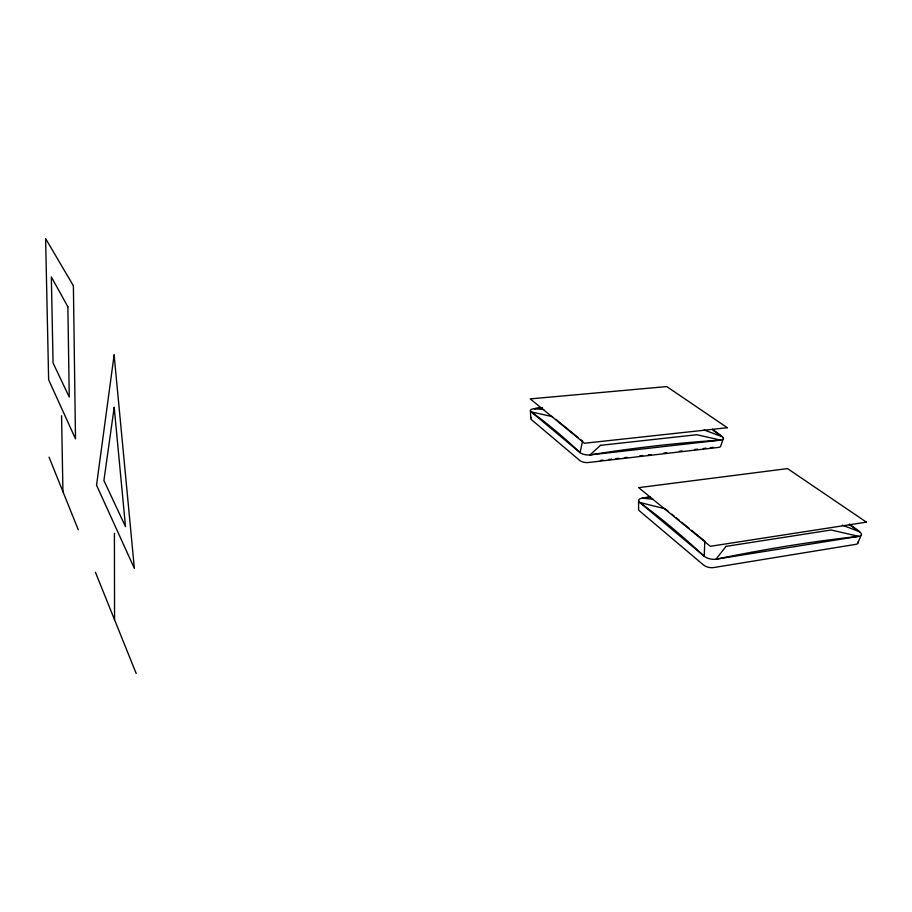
<?xml version="1.0" encoding="UTF-8"?>
<svg xmlns="http://www.w3.org/2000/svg" width="912" height="912" viewBox="0 0 912 912"><rect width="100%" height="100%" fill="white"/><g stroke="black" fill="none" stroke-linecap="round" stroke-linejoin="round"><path stroke-width="1.37" d="M723.49 438.17L720.788 445.751A5.928 2.223 10.5 0 1 718.348 447.416L588.24 462.532A6.145 2.497 8.4 0 1 579.895 460.571L531.354 419.566A5.757 2.212 7.3 0 1 531.571 417.377M857.599 543.541L861.053 535.378M649.184 497.245L642.185 498.18A7.843 3.329 10 0 0 639.768 502.478A1265.662 409.18 69.6 0 1 704.269 556.32A8.516 3.808 11.9 0 0 715.966 559.227A1678.331 692.276 -35.1 0 1 858.705 536.359A8.231 3.317 13.8 0 0 859.537 531.742A1173.151 454.849 66.4 0 0 849.539 524.081M600.37 460.435L603.185 460.104M608.828 459.454L611.644 459.124M615.885 458.633L618.701 458.303M624.344 457.653L627.16 457.334M639.848 455.863L642.675 455.533M648.307 454.883L651.134 454.552M663.822 453.082L666.638 452.751M679.326 451.28L682.153 450.961M694.841 449.491L697.657 449.16M703.3 448.51L706.116 448.18M710.357 447.689L713.173 447.359M541.101 408.029L534.022 408.69A6.806 2.565 7.3 0 0 531.217 411.882A1002.425 328.229 73 0 1 580.043 452.637A7.262 2.907 8.4 0 0 589.916 454.928A1454.982 694.465 -33.7 0 1 720.617 440.12A7 2.588 10.4 0 0 722.236 436.7A943.749 371.64 70.3 0 0 712.489 429.164M543.7 409.522L534.022 408.69A1358.447 690.213 -33 0 1 542.526 407.516M653.06 499.206L642.185 498.18A1546.524 695.446 -34.3 0 1 650.359 496.732M552.581 416.681L531.217 411.882L580.043 452.637L582.551 441.191L580.408 439.436M665.236 508.816L639.768 502.478L704.269 556.32L704.771 541.147L691.592 530.374M704.007 429.951L722.236 436.7L712.945 430.27M842.346 525.152L859.537 531.742L849.061 524.491M555.784 419.303L578.265 437.692M666.33 509.717L668.53 511.507M671.825 514.208L674.025 515.998M676.214 517.799L679.508 520.49M681.709 522.291L689.392 528.572M49.066 457.208L78.284 529.758M95.395 572.212L136.184 673.444M530.442 410.491L530.693 418.38M61.571 415.712L62.928 491.636M638.582 500.642L638.594 509.42A6.646 2.861 10 0 0 639.597 510.994L703.654 565.109A7.205 3.272 12 0 0 713.549 567.583L855.616 544.384A6.965 2.839 13.9 0 0 857.873 542.093M114.41 533.372L114.559 619.772M114.114 354.962L96.547 485.173L134.36 568.393L114.114 354.962M114.194 407.368L103.911 480.521L125.503 526.68L114.194 407.368M726.043 546.368L715.966 559.227L858.705 536.359L831.174 529.997L726.043 546.368M600.541 445.33L589.916 454.928L720.617 440.12L696.825 434.716L600.541 445.33M866.4 522.154L710.323 546.299L638.662 487.646L787.523 468.597L866.4 522.154M727.32 427.717L584.421 443.255L530.225 398.897L666.74 386.574L727.32 427.717M73.393 285.787L45.6 238.556L48.644 379.78L75.491 438.843L73.393 285.787M67.864 306.785L51.334 276.963L53.067 362.999L69.255 397.085L67.864 306.785"/></g></svg>
